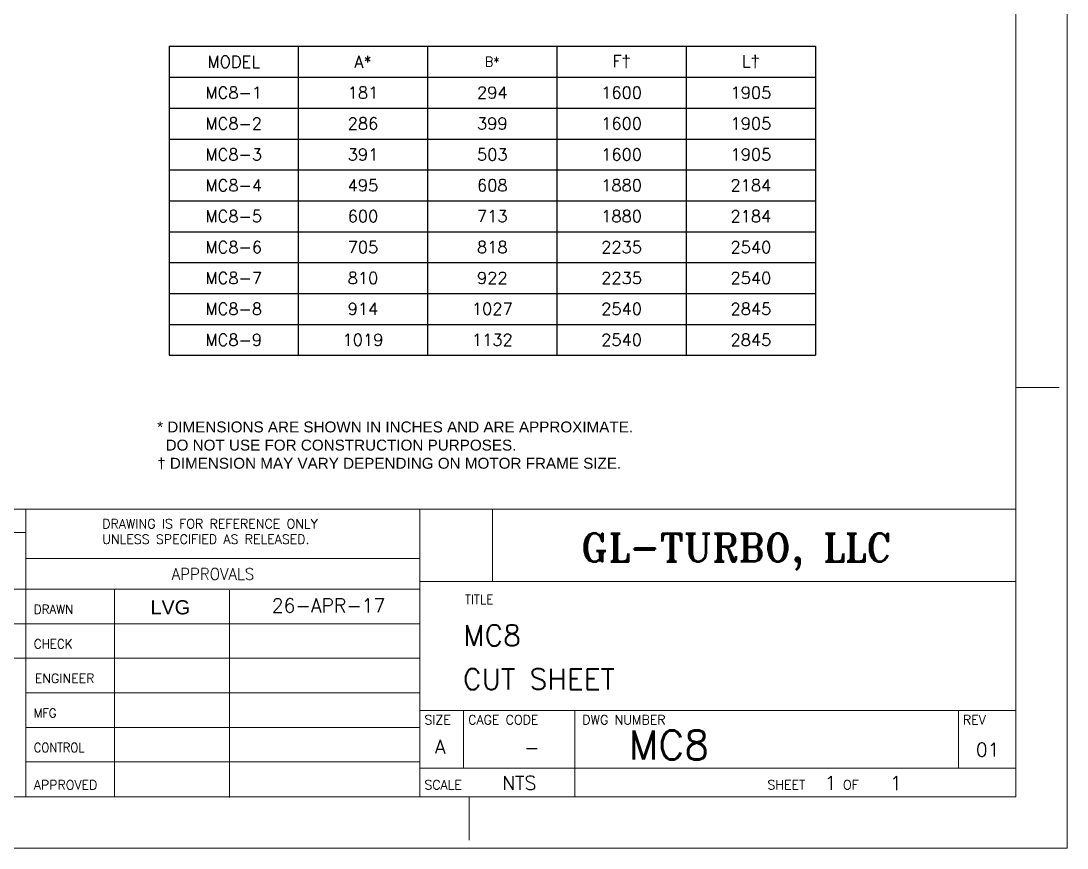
# Model space of a CAD drawing. Header units: millimetres. Extents: x -1229 to 6348, y -522 to 5252.
# Drawn here: x 3069 to 6348, y -522 to 2070 of the extents above; entities that cross this region are included whole.
import ezdxf
from ezdxf.enums import TextEntityAlignment as Align

# ---------------------------------------------------------------- set-up
doc = ezdxf.new("R2010")
doc.units = ezdxf.units.MM
doc.header["$LTSCALE"] = 25.4
doc.layers.add('Title Block', color=7, linetype='Continuous')
doc.styles.add('ACANSTS', font='romans.shx', dxfattribs={"height": 25.4})
doc.styles.add('Roman', font='romans')
doc.styles.add('ROMANS', font='romant.shx', dxfattribs={"height": 88.9})
doc.styles.get("Standard").update_dxf_attribs({"font": 'arial.ttf'})

# ---------------------------------------------------------------- blocks, each defined once
blk = doc.blocks.new('LONE STAR BLOWER TITLE BLOCK (SIZE A)')
at = {"lineweight": 15}
for p, q in [((439.42, 66.14), (439.42, 84.14)), ((439.42, 84.14), (457.42, 84.14)), ((457.42, 66.14), (457.42, 84.14)), ((457.42, 66.14), (439.42, 66.14))]:
    blk.add_line(p, q, dxfattribs=at)
at = {"layer": 'Title Block', "lineweight": 15}
for p, q in [((600.08, 0), (600.08, 457.2)), ((587.38, 12.7), (587.38, 444.5)), ((587.38, 114.3), (598.09, 114.3)), ((587.38, 84.14), (201.8, 84.14)), ((587.38, 84.14), (230.97, 84.14)), ((341.6, 84.14), (341.6, 12.7)), ((439.42, 12.7), (439.42, 84.14)), ((587.38, 12.7), (587.38, 84.14)), ((341.6, 78.32), (201.8, 78.32)), ((439.42, 71.86), (341.6, 71.86)), ((587.38, 66.14), (439.42, 66.14)), ((439.42, 64.24), (285.49, 64.24)), ((363.63, 12.7), (363.63, 64.14)), ((392.21, 12.59), (392.21, 64.03)), ((439.42, 55.67), (201.8, 55.67)), ((439.42, 47.1), (201.8, 47.1)), ((439.42, 38.52), (341.6, 38.52)), ((587.38, 34.13), (439.42, 34.13)), ((450.28, 34.13), (450.28, 19.84)), ((477.92, 34.13), (477.92, 12.7)), ((573.09, 34.13), (573.09, 19.84)), ((439.42, 29.95), (341.6, 29.95)), ((439.42, 21.38), (341.6, 21.38)), ((587.38, 19.84), (439.42, 19.84)), ((12.7, 12.7), (587.38, 12.7)), ((381.63, 12.7), (587.38, 12.7)), ((451.64, 1.98), (451.64, 12.7)), ((0, 0), (600.08, 0))]:
    blk.add_line(p, q, dxfattribs=at)
at = {"layer": 'Title Block', "lineweight": 15, "style": 'ACANSTS'}
for s, height, width, p in [('APPROVALS', 2.857, 0.951562, (377.83, 66.57)), ('TITLE', 2.286, 0.942857, (450.63, 60.55)), ('DRAWN', 2.286, 0.942857, (343.61, 58.1))]:
    blk.add_text(s, height=height, dxfattribs=dict(at, width=width)).set_placement(p)
for s, width, p in [('CHECK', 0.942857, (343.61, 50.67)), ('MFG', 0.90932, (343.61, 33.52)), ('CONTROL', 0.90932, (343.61, 24.95))]:
    blk.add_text(s, height=2.286, dxfattribs=dict(at, width=width)).set_placement(p, align=Align.MIDDLE_LEFT)
for s, p in [('ENGINEER', (343.86, 42.11)), ('APPROVED', (343.61, 15.69)), ('SCALE', (440.56, 15.7)), ('SHEET     OF', (525.71, 15.7))]:
    blk.add_text(s, height=2.286, dxfattribs=at).set_placement(p, align=Align.MIDDLE_LEFT)
for s, height, p in [('SIZE', 2.286, (440.56, 30.7)), ('CAGE CODE', 2.286, (451.42, 30.7)), ('DWG NUMBER', 2.286, (479.74, 30.7)), ('REV', 2.286, (574.23, 30.7)), ('A', 3.43, (443.14, 23.44))]:
    blk.add_text(s, height=height, dxfattribs=at).set_placement(p)
at = {"layer": 'Title Block', "lineweight": 15, "insert": (360.59, 81.61), "char_height": 2.286, "attachment_point": 1, "style": 'Roman'}
blk.add_mtext_dynamic_manual_height_columns('DRAWING IS FOR REFERENCE ONLY UNLESS SPECIFIED AS RELEASED.', width=71.6532, gutter_width=31.75, heights=[0], dxfattribs=at)
at = {"layer": 'Title Block', "lineweight": 15, "style": 'ACANSTS'}
for tag, p, height in [('DRAWN_BY', (364.98, 58.05), 3.43), ('DRAWN_DATE', (394.07, 58.26), 3.43), ('DRAWING_SUBTITLE', (444.84, 50.21), 5.14), ('CHECKED_BY', (365.54, 49.27), 3.43), ('CHECK_DATE', (393.59, 49.29), 3.43), ('ENGINEER', (365.39, 40.85), 3.43), ('DRAWING_SUBTITLE', (444.78, 39.35), 5.14), ('ENG_DATE', (393.36, 40.71), 3.43), ('MANUFACTURING', (365.28, 32.27), 3.43), ('MFG_DATE', (393.39, 32.25), 3.43), ('CONTROL', (365.28, 23.7), 3.43), ('CONTROL_DATE', (393.39, 23.67), 3.43), ('CAGE_CODE', (450.28, 23.27), 3.43), ('MODEL_FILE_NAME', (210.7, 15.52), 3.43), ('APPROVED_BY', (364.99, 14.44), 3.43), ('APPROVAL_DATE', (393.18, 14.26), 3.43)]:
    blk.add_attdef(tag, p, '', height=height, dxfattribs=at)
at = {"layer": 'Title Block', "lineweight": 15, "style": 'Roman', "flags": 8}
for tag, height, p in [('DWG_NUMBER', 7.14, (480.3, 29.15)), ('SCALE', 3.43, (454.75, 17.88)), ('SHEETNUMBER', 3.43, (539.89, 17.88)), ('TOTA_SHEETS', 3.43, (556.11, 17.82))]:
    blk.add_attdef(tag, text='', height=height, dxfattribs=at).set_placement(p, align=Align.TOP_LEFT)
at = {"layer": 'Title Block', "lineweight": 15, "style": 'ACANSTS'}
blk.add_attdef('REVISION', text='', height=3.43, dxfattribs=at).set_placement((580.38, 22.69), align=Align.CENTER)
blk = doc.blocks.new('*T73')
at = {"layer": 'Title Block', "color": 0, "linetype": 'ByBlock', "lineweight": -2, "transparency": 16777216}
for p, q in [((0, 0), (2026.5, 0)), ((0, 0), (0, -968.2)), ((405.3, 0), (405.3, -968.2)), ((810.6, 0), (810.6, -968.2)), ((1215.9, 0), (1215.9, -968.2)), ((1621.2, 0), (1621.2, -968.2)), ((2026.5, 0), (2026.5, -968.2)), ((0, -96.8), (2026.5, -96.8)), ((0, -193.6), (2026.5, -193.6)), ((0, -290.5), (2026.5, -290.5)), ((0, -387.3), (2026.5, -387.3)), ((0, -484.1), (2026.5, -484.1)), ((0, -580.9), (2026.5, -580.9)), ((0, -677.7), (2026.5, -677.7)), ((0, -774.5), (2026.5, -774.5)), ((0, -871.4), (2026.5, -871.4)), ((0, -968.2), (2026.5, -968.2))]:
    blk.add_line(p, q, dxfattribs=at)
at = {"layer": 'Title Block', "color": 0, "lineweight": 5, "transparency": 16777216, "attachment_point": 5, "style": 'Roman'}
for s, insert, char_height, width in [('MODEL', (202.7, -48.4), 37.34, 378.3), ('A*', (608, -48.4), 37.34, 378.3), ('F{\\fArial|b0|i0|c0|p34;†}', (1418.6, -48.4), 37.338, 378.3), ('L{\\fArial|b0|i0|c0|p34;†}', (1823.9, -48.4), 37.338, 378.3), ('B*', (1013.3, -48.4), 30, 378.3), ('MC8-1', (202.7, -145.2), 37.34, 378.3), ('181', (608, -145.2), 37.34, 404.24), ('294', (1013.3, -145.2), 37.34, 404.24), ('1600', (1418.6, -145.2), 37.34, 404.24), ('1905', (1823.9, -145.2), 37.34, 404.24), ('MC8-2', (202.7, -242), 37.34, 378.3), ('286', (608, -242), 37.34, 404.24), ('399', (1013.3, -242), 37.34, 404.24), ('1600', (1418.6, -242), 37.34, 404.24), ('1905', (1823.9, -242), 37.34, 404.24), ('MC8-3', (202.7, -338.9), 37.34, 378.3), ('391', (608, -338.9), 37.34, 404.24), ('503', (1013.3, -338.9), 37.34, 404.24), ('1600', (1418.6, -338.9), 37.34, 404.24), ('1905', (1823.9, -338.9), 37.34, 404.24), ('MC8-4', (202.7, -435.7), 37.34, 378.3), ('495', (608, -435.7), 37.34, 404.24), ('608', (1013.3, -435.7), 37.34, 404.24), ('1880', (1418.6, -435.7), 37.34, 404.24), ('2184', (1823.9, -435.7), 37.34, 404.24), ('MC8-5', (202.7, -532.5), 37.34, 378.3), ('600', (608, -532.5), 37.34, 404.24), ('713', (1013.3, -532.5), 37.34, 404.24), ('1880', (1418.6, -532.5), 37.34, 404.24), ('2184', (1823.9, -532.5), 37.34, 404.24), ('MC8-6', (202.7, -629.3), 37.34, 378.3), ('705', (608, -629.3), 37.34, 404.24), ('818', (1013.3, -629.3), 37.34, 404.24), ('2235', (1418.6, -629.3), 37.34, 404.24), ('2540', (1823.9, -629.3), 37.34, 404.24), ('MC8-7', (202.7, -726.1), 37.34, 378.3), ('810', (608, -726.1), 37.34, 404.24), ('922', (1013.3, -726.1), 37.34, 404.24), ('2235', (1418.6, -726.1), 37.34, 404.24), ('2540', (1823.9, -726.1), 37.34, 404.24), ('MC8-8', (202.7, -822.9), 37.34, 378.3), ('914', (608, -822.9), 37.34, 404.24), ('1027', (1013.3, -822.9), 37.34, 404.24), ('2540', (1418.6, -822.9), 37.34, 404.24), ('2845', (1823.9, -822.9), 37.34, 404.24), ('MC8-9', (202.7, -919.8), 37.34, 378.3), ('1019', (608, -919.8), 37.34, 404.24), ('1132', (1013.3, -919.8), 37.34, 404.24), ('2540', (1418.6, -919.8), 37.34, 404.24), ('2845', (1823.9, -919.8), 37.34, 404.24)]:
    blk.add_mtext(s, dxfattribs=dict(at, insert=insert, char_height=char_height, width=width))

msp = doc.modelspace()

# ---------------------------------------------------------------- block references
ref = msp.add_blockref('LONE STAR BLOWER TITLE BLOCK (SIZE A)', (-1229.185, -521.948), dxfattribs=dict(xscale=12.62788581092365, yscale=12.62788581092365, zscale=12.62788581092365))
ref.add_attrib('SHEETNUMBER', '1', dxfattribs={"layer": 'Title Block', "lineweight": 15, "height": 43.301, "style": 'Roman'}).set_placement((5588.519, -296.111), align=Align.TOP_LEFT)
ref.add_attrib('SCALE', 'NTS', dxfattribs={"layer": 'Title Block', "lineweight": 15, "height": 43.301, "style": 'Roman'}).set_placement((4577.478, -296.111), align=Align.TOP_LEFT)
ref.add_attrib('DWG_NUMBER', 'MC8', dxfattribs={"layer": 'Title Block', "lineweight": 15, "height": 90.2105, "style": 'Roman'}).set_placement((4974.923, -153.906), align=Align.TOP_LEFT)
ref.add_attrib('DRAWING_SUBTITLE', 'MC8', (4455.623, 112.117), dxfattribs={"layer": 'Title Block', "lineweight": 15, "height": 64.9515, "style": 'ACANSTS'})
ref.add_attrib('CAGE_CODE', '   -', (4549.86, -228.063), dxfattribs={"layer": 'Title Block', "lineweight": 15, "height": 43.301, "style": 'ACANSTS'})
ref.add_attrib('REVISION', '01', dxfattribs={"layer": 'Title Block', "lineweight": 15, "height": 43.301, "style": 'ACANSTS'}).set_placement((6099.747, -235.424), align=Align.CENTER)
ref.add_attrib('DRAWN_DATE', '26-APR-17', (3855.525, 216.431), dxfattribs={"layer": 'Title Block', "lineweight": 15, "height": 43.301, "style": 'ACANSTS'})
ref.add_attrib('DRAWING_SUBTITLE', 'CUT SHEET', (4454.826, -24.994), dxfattribs={"layer": 'Title Block', "lineweight": 15, "height": 64.9515, "style": 'ACANSTS'})
ref.add_attrib('TOTA_SHEETS', '1', dxfattribs={"layer": 'Title Block', "lineweight": 15, "height": 43.301, "style": 'Roman'}).set_placement((5793.247, -296.924), align=Align.TOP_LEFT)
msp.add_blockref('*T73', (3533.616, 1990.555))

# ---------------------------------------------------------------- texts
at = {"lineweight": 5, "insert": (3496.446, 814.801), "char_height": 34.1376, "attachment_point": 1}
msp.add_mtext_dynamic_manual_height_columns('* DIMENSIONS ARE SHOWN IN INCHES AND ARE APPROXIMATE. \\P  DO NOT USE FOR CONSTRUCTION PURPOSES.\\P† DIMENSION MAY VARY DEPENDING ON MOTOR FRAME SIZE.', width=2601.65953, gutter_width=25.4, heights=[0], dxfattribs=at)
at = {"insert": (3475.631, 254.798), "char_height": 44.3765, "attachment_point": 1}
msp.add_mtext_dynamic_manual_height_columns('LVG', width=361.01771, gutter_width=25.4, heights=[0], dxfattribs=at)
at = {"layer": 'Title Block', "lineweight": 5, "insert": (4824.564, 463.33), "char_height": 1222.28251, "width": 1655.97652, "attachment_point": 1, "style": 'ROMANS'}
msp.add_mtext('{\\H0.07143x;GL-TURBO, LLC}', dxfattribs=at)

doc.saveas('drawing.dxf')
